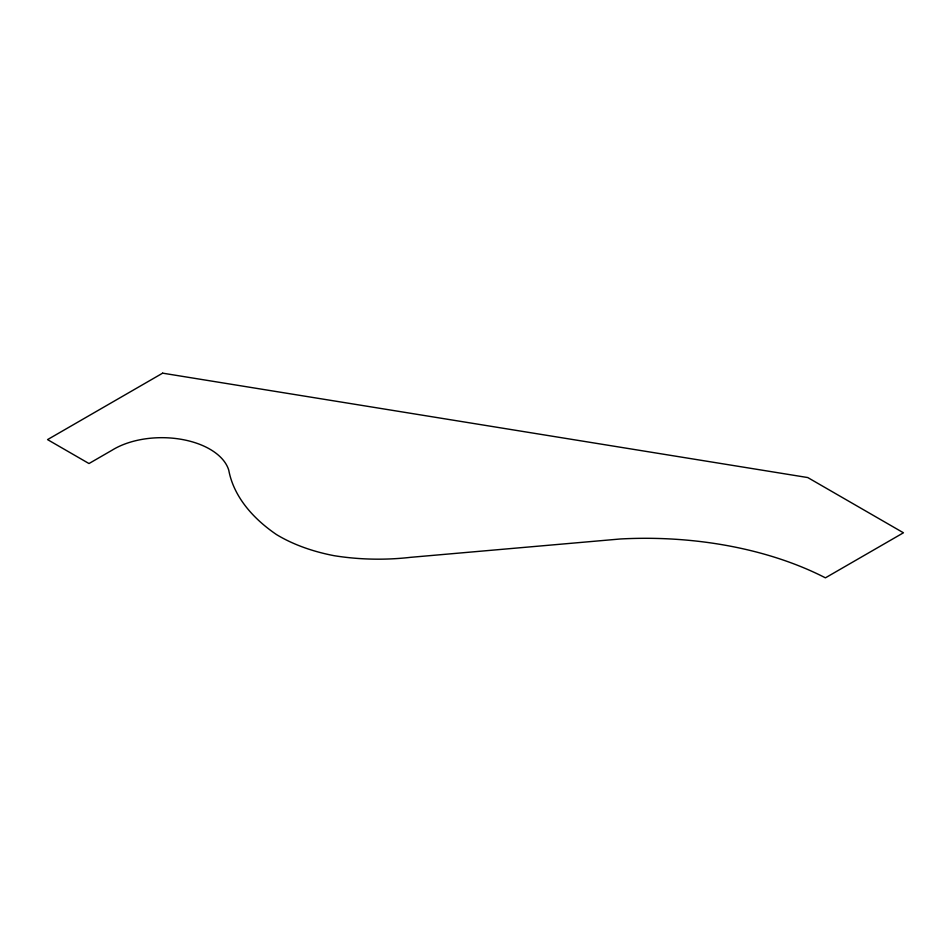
<?xml version="1.0" encoding="UTF-8"?>
<svg xmlns="http://www.w3.org/2000/svg" width="951" height="951" viewBox="0 0 951 951"><rect width="100%" height="100%" fill="white"/><g stroke="black" fill="none" stroke-linecap="round" stroke-linejoin="round"><path stroke-width="1.43" d="M162.645 373.161L47.55 439.612L88.99 463.541L111.921 450.298A67.925 39.217 0 0 1 181.094 439.291A67.925 39.217 0 0 1 228.775 470.246A206.629 119.291 0 0 0 276.432 534.533A140.712 81.239 0 0 0 334.074 555.681A164.737 95.112 0 0 0 410.547 557.334L620.361 538.979A270.512 156.178 0 0 1 825.42 577.839L903.45 532.786L807.768 477.557L162.645 373.161"/></g></svg>
